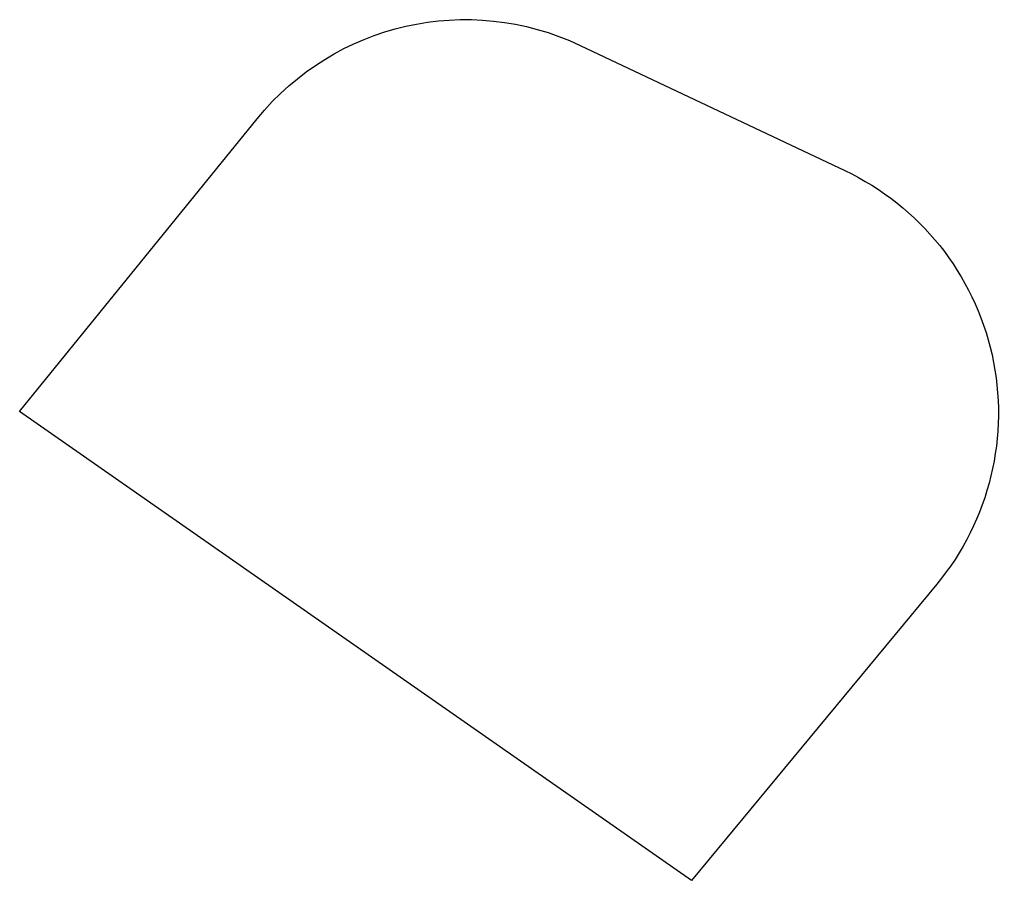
# Model space of a CAD drawing. Header units: millimetres. Extents: x 1585 to 3409, y 577 to 2182.
import ezdxf

# ---------------------------------------------------------------- set-up
doc = ezdxf.new("R2010")
doc.units = ezdxf.units.MM

msp = doc.modelspace()

# ---------------------------------------------------------------- linework, layer by layer
msp.add_lwpolyline([(1585.2, 1451.1), (2027.8, 1996.6, -0.34555), (2629.8, 2133.5), (3123.2, 1900.2, -0.489428), (3294.6, 1129.4), (2837.7, 577.4), (1585.2, 1451.1)], format="xyb", close=True)

doc.saveas('drawing.dxf')
